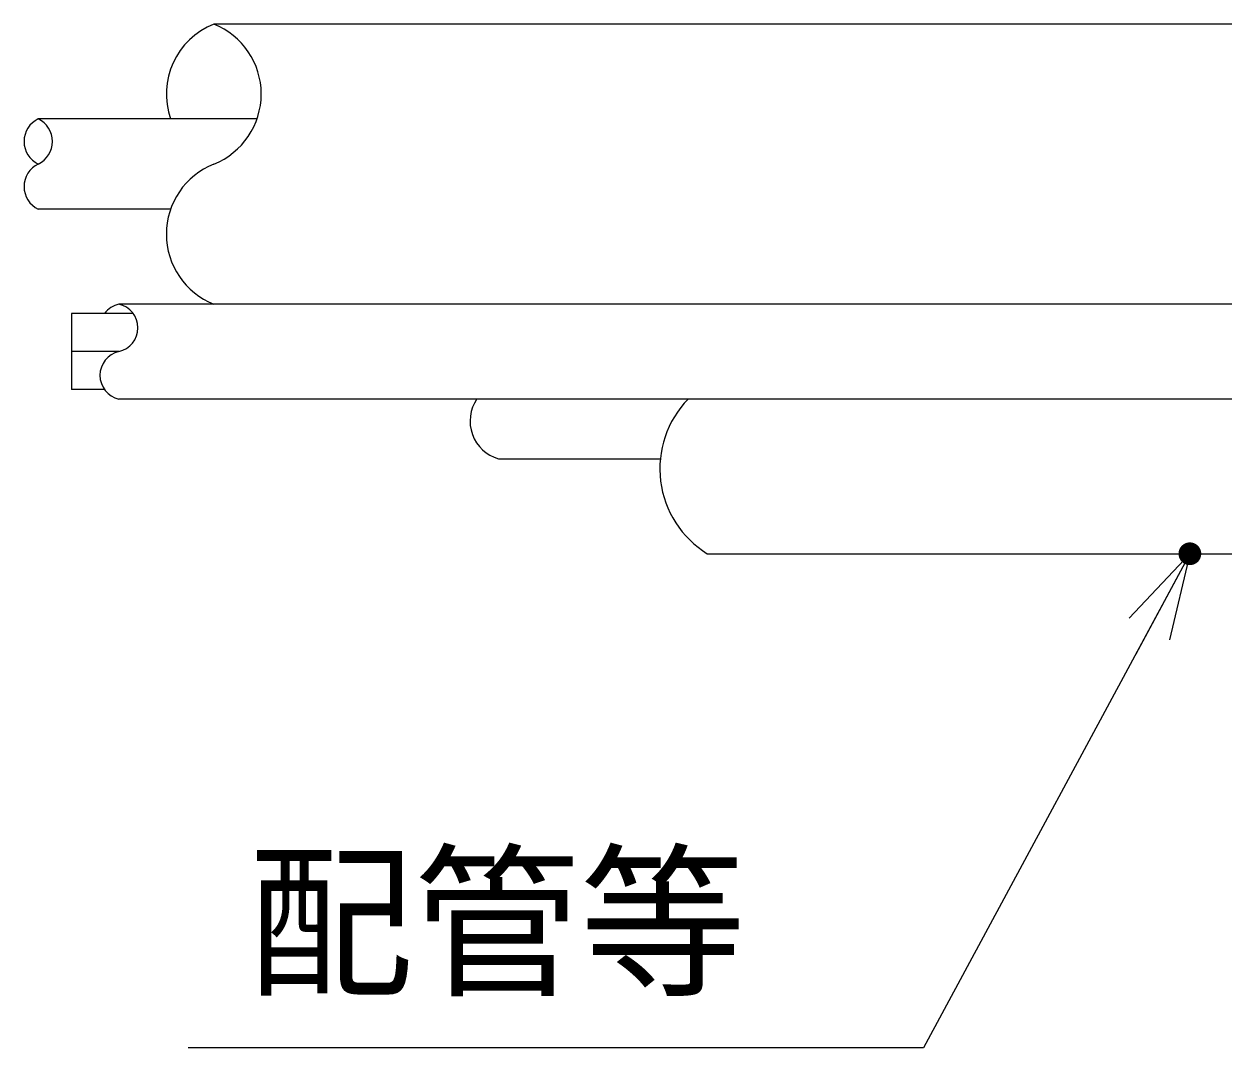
# Model space of a CAD drawing. Extents: x 443 to 1217, y -1921 to -677.
# Drawn here: x 855.68 to 880.33, y -1026.37 to -1005.36 of the extents above; entities that cross this region are included whole.
import ezdxf
from ezdxf.enums import TextEntityAlignment as Align

# ---------------------------------------------------------------- set-up
doc = ezdxf.new("R2010")
doc.units = 0
doc.header["$MEASUREMENT"] = 0
doc.layers.get('0').update_dxf_attribs({"linetype": 'CONTINUOUS'})
doc.layers.add('10', color=7, linetype='CONTINUOUS')
doc.layers.add('5', color=7, linetype='CONTINUOUS')
doc.styles.add('ｽﾀｲﾙ2', font='MS PGothic.ttf')

msp = doc.modelspace()

# ---------------------------------------------------------------- linework, layer by layer
at = {"color": 7, "linetype": 'Continuous'}
for p, q in [((879.611, -1016.228), (874.144, -1026.371)), ((874.144, -1026.371), (859.053, -1026.371))]:
    msp.add_line(p, q, dxfattribs=at)
at = {"color": 0}
for q in [(878.366, -1017.548), (878.502, -1018.286), (879.193, -1017.994)]:
    msp.add_line((879.611, -1016.228), q, dxfattribs=at)
at = {"color": 0, "const_width": 0.234}
msp.add_lwpolyline([(879.728, -1016.225, 1), (879.495, -1016.231, 1), (879.728, -1016.225)], format="xyb", dxfattribs=at)
at = {"layer": '5', "color": 3, "linetype": 'Continuous'}
for p, q in [((888.114, -1005.356), (859.578, -1005.356)), ((860.465, -1007.303), (855.974, -1007.303)), ((858.69, -1009.156), (855.974, -1009.156)), ((888.114, -1011.104), (857.63, -1011.104)), ((856.656, -1011.298), (856.656, -1012.857)), ((857.925, -1011.298), (856.656, -1011.298)), ((857.63, -1012.078), (856.656, -1012.078)), ((857.335, -1012.857), (856.656, -1012.857)), ((888.114, -1013.052), (857.63, -1013.052)), ((865.421, -1014.28), (868.742, -1014.28)), ((869.706, -1016.228), (888.114, -1016.228))]:
    msp.add_line(p, q, dxfattribs=at)
for centre, radius, start, end in [((860.151, -1006.793), 1.547, 111.7426, 199.2525), ((859.004, -1006.793), 1.547, 291.7426, 68.2574), ((856.195, -1007.766), 0.513, 115.5134, 244.4866), ((855.753, -1007.766), 0.513, 295.5134, 64.4866), ((856.196, -1008.693), 0.514, 115.5575, 244.4425), ((860.151, -1009.667), 1.547, 111.7462, 248.2538), ((857.739, -1011.591), 0.499, 102.6804, 144.1712), ((857.52, -1011.591), 0.499, 282.6804, 77.3196), ((857.739, -1012.565), 0.499, 102.6804, 257.3196), ((865.641, -1013.507), 0.804, 145.5062, 254.1543), ((870.787, -1014.481), 2.054, 135.9157, 238.2718)]:
    msp.add_arc(centre, radius, start, end, dxfattribs=at)

# ---------------------------------------------------------------- texts
at = {"layer": '10', "linetype": 'Continuous', "style": 'ｽﾀｲﾙ2'}
msp.add_attdef('配管等', text='', height=2.5, dxfattribs=at).set_placement((860.267, -1025.787), align=Align.BOTTOM_LEFT)

doc.saveas('drawing.dxf')
